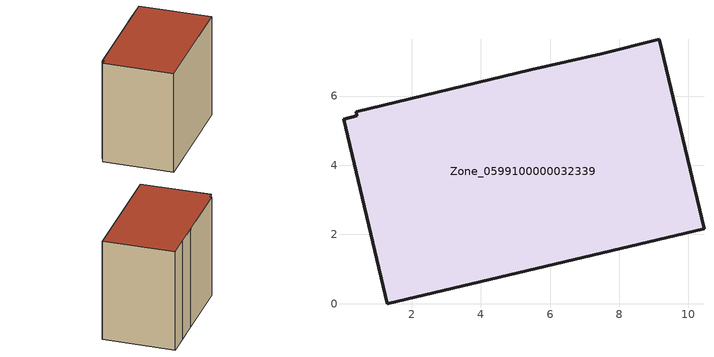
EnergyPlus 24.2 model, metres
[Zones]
Zone_0599100000032339
 floor ground (C_G): 0.39,5.55 5.45,6.75 7.49,7.22 9.16,7.64 10.45,2.17 1.29,0 0.03,5.33 0.42,5.43 z0
 wall outside (C_F): 10.45,2.17 9.16,7.64 7.49,7.22 5.45,6.75 0.39,5.55 0.42,5.43 0.03,5.33 1.29,0 10.45,2.17 z0:8.19
 roof outside (C_R): 5.45,6.75 0.39,5.55 0.42,5.43 0.03,5.33 1.29,0 10.45,2.17 9.16,7.64 7.49,7.22 z8.19
[BUILDING]
Pand.0599100000032339: North Axis=0; Terrain=City; Loads Convergence Tolerance Value=0.04; Temperature Convergence Tolerance Value=0.4; Solar Distribution=FullExterior; Maximum Number of Warmup Days=25; Minimum Number of Warmup Days=1
[Site:Location]
Rotterdam.The.Hague.AP_ZH_NLD Design_Conditions: Latitude=51.96; Longitude=4.45; Time Zone=1; Elevation=-4.5
[SITE:GROUNDTEMPERATURE:BUILDINGSURFACE]
18, 18, 18, 18, 18, 18, 18, 18, 18, 18, 18, 18
[MATERIAL] Thermal Absorptance=0.9; Solar Absorptance=0.7; Visible Absorptance=0.7
Name | Roughness | Thickness | Conductivity | Density | Specific Heat
G.TC.1975-1991 | MediumSmooth | 0.15 | 0.288461 | 540 | 1210
F.TC.1975-1991 | Rough | 0.3 | 0.230769 | 1920 | 840
R.TC.1975-1991 | MediumRough | 0.2 | 0.153846 | 1500 | 1000
[CONSTRUCTION]
C_G: G.TC.1975-1991
C_F: F.TC.1975-1991
C_R: R.TC.1975-1991
[ZONE]
Zone_0599100000032339: Type=1; Multiplier=1; Ceiling Height=Autocalculate; Volume=Autocalculate; Floor Area=autocalculate; Part of Total Floor Area=Yes
[ZONEINFILTRATION:DESIGNFLOWRATE]
Infil_Zone_0599100000032339: Zone or ZoneList or Space or SpaceList=Zone_0599100000032339; Schedule=AlwaysOn; Design Flow Rate Calculation Method=Flow/Area; Flow Rate per Floor Area=0.003; Constant Term Coefficient=1; Temperature Term Coefficient=0; Velocity Term Coefficient=0; Velocity Squared Term Coefficient=0
[HVACTEMPLATE:ZONE:IDEALLOADSAIRSYSTEM]
Zone_0599100000032339: Maximum Heating Supply Air Temperature=50; Minimum Cooling Supply Air Temperature=13; Maximum Heating Supply Air Humidity Ratio=0.0156; Minimum Cooling Supply Air Humidity Ratio=0.0077; Heating Limit=NoLimit; Cooling Limit=NoLimit; Dehumidification Control Type=ConstantSensibleHeatRatio; Cooling Sensible Heat Ratio=0.7; Dehumidification Setpoint=60; Humidification Control Type=None; Humidification Setpoint=30; Outdoor Air Method=None; Outdoor Air Flow Rate per Person=0.00944; Outdoor Air Flow Rate per Zone Floor Area=0; Outdoor Air Flow Rate per Zone=0; Demand Controlled Ventilation Type=None; Outdoor Air Economizer Type=NoEconomizer; Heat Recovery Type=None; Sensible Heat Recovery Effectiveness=0.7; Latent Heat Recovery Effectiveness=0.65
[ZONECONTROL:THERMOSTAT]
ThermostatControl_Zone_0599100000032339: Zone or ZoneList=Zone_0599100000032339; Control Type Schedule=DualSetpointControlType; Control 1=Thermostat_Zone_0599100000032339; Temperature Difference Between Cutout And Setpoint=0
[THERMOSTATSETPOINT:DUALSETPOINT]
Thermostat_Zone_0599100000032339: Heating Setpoint Temperature Schedule=HeatingSetpoint_Zone_0599100000032339; Cooling Setpoint Temperature Schedule=CoolingSetpoint_Zone_0599100000032339
[SCHEDULE:COMPACT]
HeatingSetpoint_Zone_0599100000032339: Through: 12/31, For: AllDays, Until: 24:00, 21
CoolingSetpoint_Zone_0599100000032339: Through: 12/31, For: AllDays, Until: 24:00, 24
DualSetpointControlType: Through: 12/31, For: AllDays, Until: 24:00, 4
AlwaysOn: Through: 12/31, For: AllDays, Until: 24:00, 1
